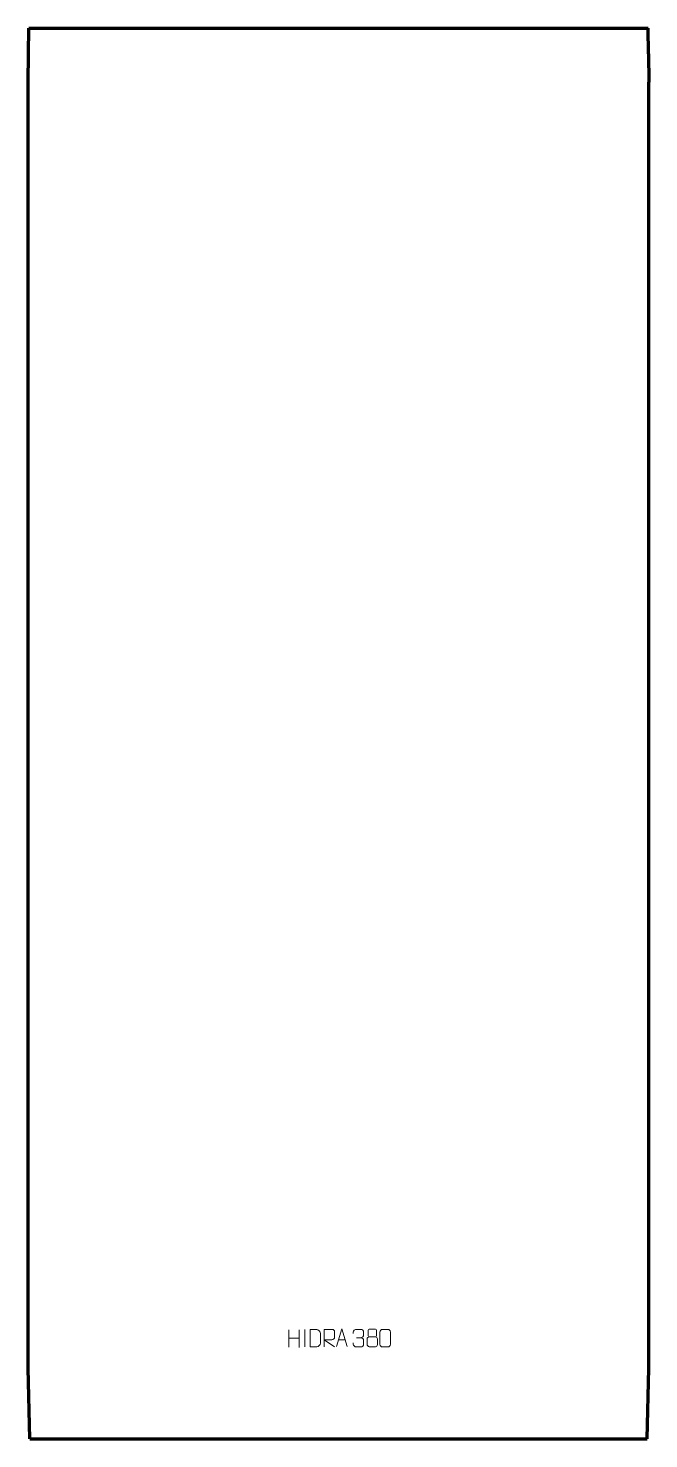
# Model space of a CAD drawing. Header units: millimetres. Extents: x -440 to 440, y -1425 to 575.
import ezdxf

# ---------------------------------------------------------------- set-up
doc = ezdxf.new("R2010")
doc.units = ezdxf.units.MM
doc.header["$MEASUREMENT"] = 0
doc.layers.add('layer 1', color=7, linetype='Continuous')

msp = doc.modelspace()

# ---------------------------------------------------------------- linework, layer by layer
at = {"layer": 'layer 1', "color": 242, "lineweight": 106}
for points in [[(-439.7358, 538.5619), (-439.7358, 538.5619), (-439.0105, 575), (-439.0105, 575)], [(-439.0105, 575), (-439.0105, 575), (439.0101, 575), (439.0101, 575)], [(439.7358, 538.5619), (439.7358, 538.5619), (439.0101, 575), (439.0101, 575)], [(-439.9996, 498.702), (-439.9996, 498.702), (-439.7358, 538.5619), (-439.7358, 538.5619)], [(439.7358, 538.5619), (439.7358, 538.5619), (439.9996, 498.702), (439.9996, 498.702)], [(-439.9996, -1324.9986), (-439.9996, -1324.9986), (-439.9996, 498.702), (-439.9996, 498.702)], [(439.9996, -1324.9986), (439.9996, -1324.9986), (439.9996, 498.702), (439.9996, 498.702)], [(-437.4994, -1424.9993), (-437.4994, -1424.9993), (-439.9996, -1324.9986), (-439.9996, -1324.9986)], [(437.4991, -1424.9993), (437.4991, -1424.9993), (439.9996, -1324.9986), (439.9996, -1324.9986)], [(-437.4994, -1424.9993), (-437.4994, -1424.9993), (437.4991, -1424.9993), (437.4991, -1424.9993)]]:
    msp.add_open_spline(points, degree=3, dxfattribs=at)
at = {"layer": 'layer 1', "color": 250, "lineweight": 9}
for points in [[(-70.4639, -1270.459), (-70.4639, -1270.459), (-70.4639, -1295.2365), (-70.4639, -1295.2365)], [(-55.8206, -1270.459), (-55.8206, -1270.459), (-55.8206, -1295.4125), (-55.8206, -1295.4125)], [(-47.8206, -1269.8538), (-47.8206, -1269.8538), (-47.8206, -1294.8279), (-47.8206, -1294.8279)], [(-70.4639, -1282.3413), (-70.4639, -1282.3413), (-55.8206, -1282.3409), (-55.8206, -1282.3409)], [(-0.0649, -1284.7255), (-0.0649, -1284.7255), (9.4308, -1284.7255), (9.4308, -1284.7255)], [(25.5245, -1281.7936), (25.5245, -1281.7936), (31.7209, -1281.7936), (31.7209, -1281.7936)]]:
    msp.add_open_spline(points, degree=3, dxfattribs=at)
for points, knots in [([(-40.2129, -1294.7895), (-37.8811, -1294.7891), (-32.9309, -1294.8131), (-30.5994, -1294.8134), (-30.5994, -1294.8134), (-28.6744, -1294.9188), (-25.3558, -1291.3772), (-25.367, -1289.3599), (-25.367, -1289.3599), (-25.3674, -1283.5898), (-25.3674, -1281.4201), (-25.367, -1275.6508), (-25.367, -1275.6508), (-25.3713, -1273.5127), (-28.7458, -1269.8526), (-30.8982, -1269.8661), (-30.8982, -1269.8661), (-33.2239, -1269.8661), (-37.9482, -1269.8661), (-40.2743, -1269.8661), (-40.2743, -1269.8661), (-40.2739, -1275.613), (-40.2126, -1289.0422), (-40.2129, -1294.7895)], [0, 0, 0, 0, 0.142857143, 0.142857143, 0.142857143, 0.142857143, 0.285714286, 0.285714286, 0.285714286, 0.285714286, 0.428571429, 0.428571429, 0.428571429, 0.428571429, 0.571428571, 0.571428571, 0.571428571, 0.571428571, 0.714285714, 0.714285714, 0.714285714, 0.714285714, 1, 1, 1, 1]), ([(-20.1527, -1294.8176), (-20.1527, -1294.8176), (-20.1527, -1269.8641), (-20.1527, -1269.8641), (-20.1527, -1269.8641), (-16.5579, -1269.8641), (-12.9624, -1269.8641), (-9.3672, -1269.8641), (-9.3672, -1269.8641), (-7.0419, -1269.9018), (-5.4846, -1271.3918), (-5.4887, -1273.7582), (-5.4887, -1273.7582), (-5.4891, -1275.7937), (-5.4891, -1278.8531), (-5.4887, -1280.8891), (-5.4887, -1280.8891), (-5.4952, -1282.7646), (-7.3075, -1284.7064), (-9.317, -1284.7255), (-9.317, -1284.7255), (-9.317, -1284.7255), (-20.1527, -1284.7255), (-20.1527, -1284.7255), (-20.1527, -1284.7255), (-20.1527, -1284.7255), (-5.498, -1294.8176), (-5.498, -1294.8176)], [0, 0, 0, 0, 0.125, 0.125, 0.125, 0.125, 0.25, 0.25, 0.25, 0.25, 0.375, 0.375, 0.375, 0.375, 0.5, 0.5, 0.5, 0.5, 0.625, 0.625, 0.625, 0.625, 0.75, 0.75, 0.75, 0.75, 1, 1, 1, 1]), ([(-2.7875, -1293.9749), (-2.7875, -1293.9749), (4.5835, -1269.0214), (4.5835, -1269.0214), (4.5835, -1269.0214), (4.5835, -1269.0214), (12.1534, -1293.9749), (12.1534, -1293.9749)], [0, 0, 0, 0, 0.333333333, 0.333333333, 0.333333333, 0.333333333, 1, 1, 1, 1]), ([(20.8148, -1275.5484), (20.8148, -1275.5484), (20.8148, -1273.6912), (20.8148, -1273.6912), (20.8148, -1273.6912), (20.8005, -1271.9493), (23.465, -1269.8312), (25.5241, -1269.8539), (25.5241, -1269.8539), (27.5882, -1269.8539), (29.6522, -1269.8539), (31.7159, -1269.8539), (31.7159, -1269.8539), (33.9104, -1269.8451), (35.5087, -1271.6919), (35.5531, -1273.604), (35.5531, -1273.604), (35.5527, -1275.0391), (35.5527, -1276.4742), (35.5531, -1277.9097), (35.5531, -1277.9097), (35.5045, -1279.5632), (33.9019, -1281.7932), (31.7036, -1281.7832), (31.7036, -1281.7832), (33.9073, -1281.7944), (35.5153, -1283.5976), (35.5693, -1285.6571), (35.5693, -1285.6571), (35.5689, -1287.4418), (35.5689, -1289.2265), (35.5693, -1291.0116), (35.5693, -1291.0116), (35.5794, -1293.073), (33.5245, -1294.8361), (31.7036, -1294.828), (31.7036, -1294.828), (29.6383, -1294.8277), (27.5731, -1294.8277), (25.5075, -1294.828), (25.5075, -1294.828), (23.3389, -1294.8165), (20.8079, -1292.4163), (20.7893, -1290.9545), (20.7893, -1290.9545), (20.7893, -1290.9545), (20.7893, -1289.0459), (20.7893, -1289.0459)], [0, 0, 0, 0, 0.076923077, 0.076923077, 0.076923077, 0.076923077, 0.153846154, 0.153846154, 0.153846154, 0.153846154, 0.230769231, 0.230769231, 0.230769231, 0.230769231, 0.307692308, 0.307692308, 0.307692308, 0.307692308, 0.384615385, 0.384615385, 0.384615385, 0.384615385, 0.461538462, 0.461538462, 0.461538462, 0.461538462, 0.538461538, 0.538461538, 0.538461538, 0.538461538, 0.615384615, 0.615384615, 0.615384615, 0.615384615, 0.692307692, 0.692307692, 0.692307692, 0.692307692, 0.769230769, 0.769230769, 0.769230769, 0.769230769, 0.846153846, 0.846153846, 0.846153846, 0.846153846, 1, 1, 1, 1]), ([(41.9081, -1270.9405), (41.9081, -1273.1535), (41.9081, -1276.8358), (41.9081, -1279.0491), (41.9081, -1279.0491), (41.9231, -1279.5565), (42.7305, -1280.4879), (43.4306, -1280.4867), (43.4306, -1280.4867), (46.4005, -1280.4865), (49.3707, -1280.5714), (52.3411, -1280.5717), (52.3411, -1280.5717), (53.1382, -1280.5675), (53.8589, -1279.7772), (53.8563, -1279.0565), (53.8563, -1279.0565), (53.856, -1276.8405), (53.856, -1273.1558), (53.8563, -1270.9405), (53.8563, -1270.9405), (53.8378, -1270.2297), (53.2264, -1269.4693), (52.3925, -1269.4767), (52.3925, -1269.4767), (49.3754, -1269.477), (46.3585, -1269.477), (43.3419, -1269.4767), (43.3419, -1269.4767), (42.7155, -1269.4691), (41.8914, -1270.1801), (41.9081, -1270.9405)], [0, 0, 0, 0, 0.111111111, 0.111111111, 0.111111111, 0.111111111, 0.222222222, 0.222222222, 0.222222222, 0.222222222, 0.333333333, 0.333333333, 0.333333333, 0.333333333, 0.444444444, 0.444444444, 0.444444444, 0.444444444, 0.555555556, 0.555555556, 0.555555556, 0.555555556, 0.666666667, 0.666666667, 0.666666667, 0.666666667, 0.777777778, 0.777777778, 0.777777778, 0.777777778, 1, 1, 1, 1]), ([(62.5987, -1269.8416), (64.9648, -1269.8416), (67.3313, -1269.8416), (69.6978, -1269.8416), (69.6978, -1269.8416), (71.6783, -1269.806), (73.7043, -1271.3003), (73.7314, -1273.7424), (73.7314, -1273.7424), (73.731, -1279.4998), (73.731, -1285.2576), (73.7314, -1291.0158), (73.7314, -1291.0158), (73.5893, -1293.3434), (71.8829, -1294.8257), (69.6978, -1294.8365), (69.6978, -1294.8365), (67.3254, -1294.8361), (64.953, -1294.8361), (62.581, -1294.8365), (62.581, -1294.8365), (60.6225, -1294.9421), (58.6161, -1293.0542), (58.6275, -1291.0332), (58.6275, -1291.0332), (58.6279, -1285.2526), (58.6279, -1279.4723), (58.6275, -1273.6925), (58.6275, -1273.6925), (58.6318, -1271.5505), (60.4089, -1269.828), (62.5987, -1269.8416)], [0, 0, 0, 0, 0.111111111, 0.111111111, 0.111111111, 0.111111111, 0.222222222, 0.222222222, 0.222222222, 0.222222222, 0.333333333, 0.333333333, 0.333333333, 0.333333333, 0.444444444, 0.444444444, 0.444444444, 0.444444444, 0.555555556, 0.555555556, 0.555555556, 0.555555556, 0.666666667, 0.666666667, 0.666666667, 0.666666667, 0.777777778, 0.777777778, 0.777777778, 0.777777778, 1, 1, 1, 1]), ([(40.4493, -1283.4587), (40.4493, -1286.6295), (40.4493, -1288.3316), (40.4493, -1291.503), (40.4493, -1291.503), (40.4408, -1292.7249), (42.1387, -1294.4176), (43.3913, -1294.4261), (43.3913, -1294.4261), (46.3744, -1294.4258), (49.3577, -1294.4258), (52.3411, -1294.4261), (52.3411, -1294.4261), (53.6644, -1294.4144), (55.2848, -1292.7928), (55.2737, -1291.4936), (55.2737, -1291.4936), (55.2734, -1288.3254), (55.2734, -1286.6266), (55.2737, -1283.4587), (55.2737, -1283.4587), (55.204, -1282.0783), (53.6262, -1280.4997), (52.3208, -1280.5058), (52.3208, -1280.5058), (49.3442, -1280.5061), (46.3676, -1280.5061), (43.3913, -1280.5058), (43.3913, -1280.5058), (42.3118, -1280.4994), (40.4655, -1282.0783), (40.4493, -1283.4587)], [0, 0, 0, 0, 0.111111111, 0.111111111, 0.111111111, 0.111111111, 0.222222222, 0.222222222, 0.222222222, 0.222222222, 0.333333333, 0.333333333, 0.333333333, 0.333333333, 0.444444444, 0.444444444, 0.444444444, 0.444444444, 0.555555556, 0.555555556, 0.555555556, 0.555555556, 0.666666667, 0.666666667, 0.666666667, 0.666666667, 0.777777778, 0.777777778, 0.777777778, 0.777777778, 1, 1, 1, 1])]:
    msp.add_open_spline(points, degree=3, knots=knots, dxfattribs=at)

doc.saveas('drawing.dxf')
